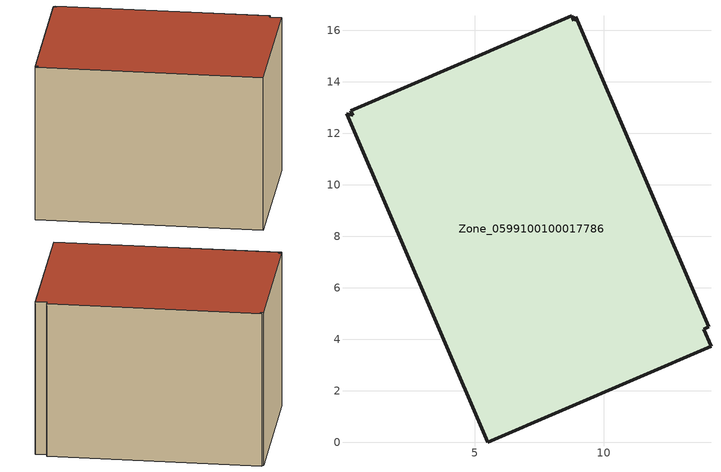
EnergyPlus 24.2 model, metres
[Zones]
Zone_0599100100017786
 floor ground (C_G): 5.5,0 0.01,12.76 0.25,12.69 0.17,12.87 8.77,16.56 8.85,16.36 8.91,16.52 14.09,4.48 13.89,4.39 14.17,3.72 z0
 wall outside (C_F): 14.09,4.48 8.91,16.52 8.85,16.36 8.77,16.56 0.17,12.87 0.25,12.69 0.01,12.76 5.5,0 14.17,3.72 13.89,4.39 14.09,4.48 z0:9.99
 roof outside (C_R): 5.5,0 14.17,3.72 13.89,4.39 14.09,4.48 8.91,16.52 8.85,16.36 8.77,16.56 0.17,12.87 0.25,12.69 0.01,12.76 z9.99
[BUILDING]
Pand.0599100100017786: North Axis=0; Terrain=City; Loads Convergence Tolerance Value=0.04; Temperature Convergence Tolerance Value=0.4; Solar Distribution=FullExterior; Maximum Number of Warmup Days=25; Minimum Number of Warmup Days=1
[Site:Location]
Rotterdam.The.Hague.AP_ZH_NLD Design_Conditions: Latitude=51.96; Longitude=4.45; Time Zone=1; Elevation=-4.5
[SITE:GROUNDTEMPERATURE:BUILDINGSURFACE]
18, 18, 18, 18, 18, 18, 18, 18, 18, 18, 18, 18
[MATERIAL] Thermal Absorptance=0.9; Solar Absorptance=0.7; Visible Absorptance=0.7
Name | Roughness | Thickness | Conductivity | Density | Specific Heat
G.D.2015-2018 | MediumSmooth | 0.15 | 0.0428571 | 540 | 1210
F.D.2015-2018 | Rough | 0.3 | 0.0666667 | 1920 | 840
R.D.2015-2018 | MediumRough | 0.2 | 0.0333333 | 1500 | 1000
[CONSTRUCTION]
C_G: G.D.2015-2018
C_F: F.D.2015-2018
C_R: R.D.2015-2018
[ZONE]
Zone_0599100100017786: Type=1; Multiplier=1; Ceiling Height=Autocalculate; Volume=Autocalculate; Floor Area=autocalculate; Part of Total Floor Area=Yes
[ZONEINFILTRATION:DESIGNFLOWRATE]
Infil_Zone_0599100100017786: Zone or ZoneList or Space or SpaceList=Zone_0599100100017786; Schedule=AlwaysOn; Design Flow Rate Calculation Method=Flow/Area; Flow Rate per Floor Area=0.0021; Constant Term Coefficient=1; Temperature Term Coefficient=0; Velocity Term Coefficient=0; Velocity Squared Term Coefficient=0
[HVACTEMPLATE:ZONE:IDEALLOADSAIRSYSTEM]
Zone_0599100100017786: Maximum Heating Supply Air Temperature=50; Minimum Cooling Supply Air Temperature=13; Maximum Heating Supply Air Humidity Ratio=0.0156; Minimum Cooling Supply Air Humidity Ratio=0.0077; Heating Limit=NoLimit; Cooling Limit=NoLimit; Dehumidification Control Type=ConstantSensibleHeatRatio; Cooling Sensible Heat Ratio=0.7; Dehumidification Setpoint=60; Humidification Control Type=None; Humidification Setpoint=30; Outdoor Air Method=None; Outdoor Air Flow Rate per Person=0.00944; Outdoor Air Flow Rate per Zone Floor Area=0; Outdoor Air Flow Rate per Zone=0; Demand Controlled Ventilation Type=None; Outdoor Air Economizer Type=NoEconomizer; Heat Recovery Type=None; Sensible Heat Recovery Effectiveness=0.7; Latent Heat Recovery Effectiveness=0.65
[ZONECONTROL:THERMOSTAT]
ThermostatControl_Zone_0599100100017786: Zone or ZoneList=Zone_0599100100017786; Control Type Schedule=DualSetpointControlType; Control 1=Thermostat_Zone_0599100100017786; Temperature Difference Between Cutout And Setpoint=0
[THERMOSTATSETPOINT:DUALSETPOINT]
Thermostat_Zone_0599100100017786: Heating Setpoint Temperature Schedule=HeatingSetpoint_Zone_0599100100017786; Cooling Setpoint Temperature Schedule=CoolingSetpoint_Zone_0599100100017786
[SCHEDULE:COMPACT]
HeatingSetpoint_Zone_0599100100017786: Through: 12/31, For: AllDays, Until: 24:00, 21
CoolingSetpoint_Zone_0599100100017786: Through: 12/31, For: AllDays, Until: 24:00, 24
DualSetpointControlType: Through: 12/31, For: AllDays, Until: 24:00, 4
AlwaysOn: Through: 12/31, For: AllDays, Until: 24:00, 1
